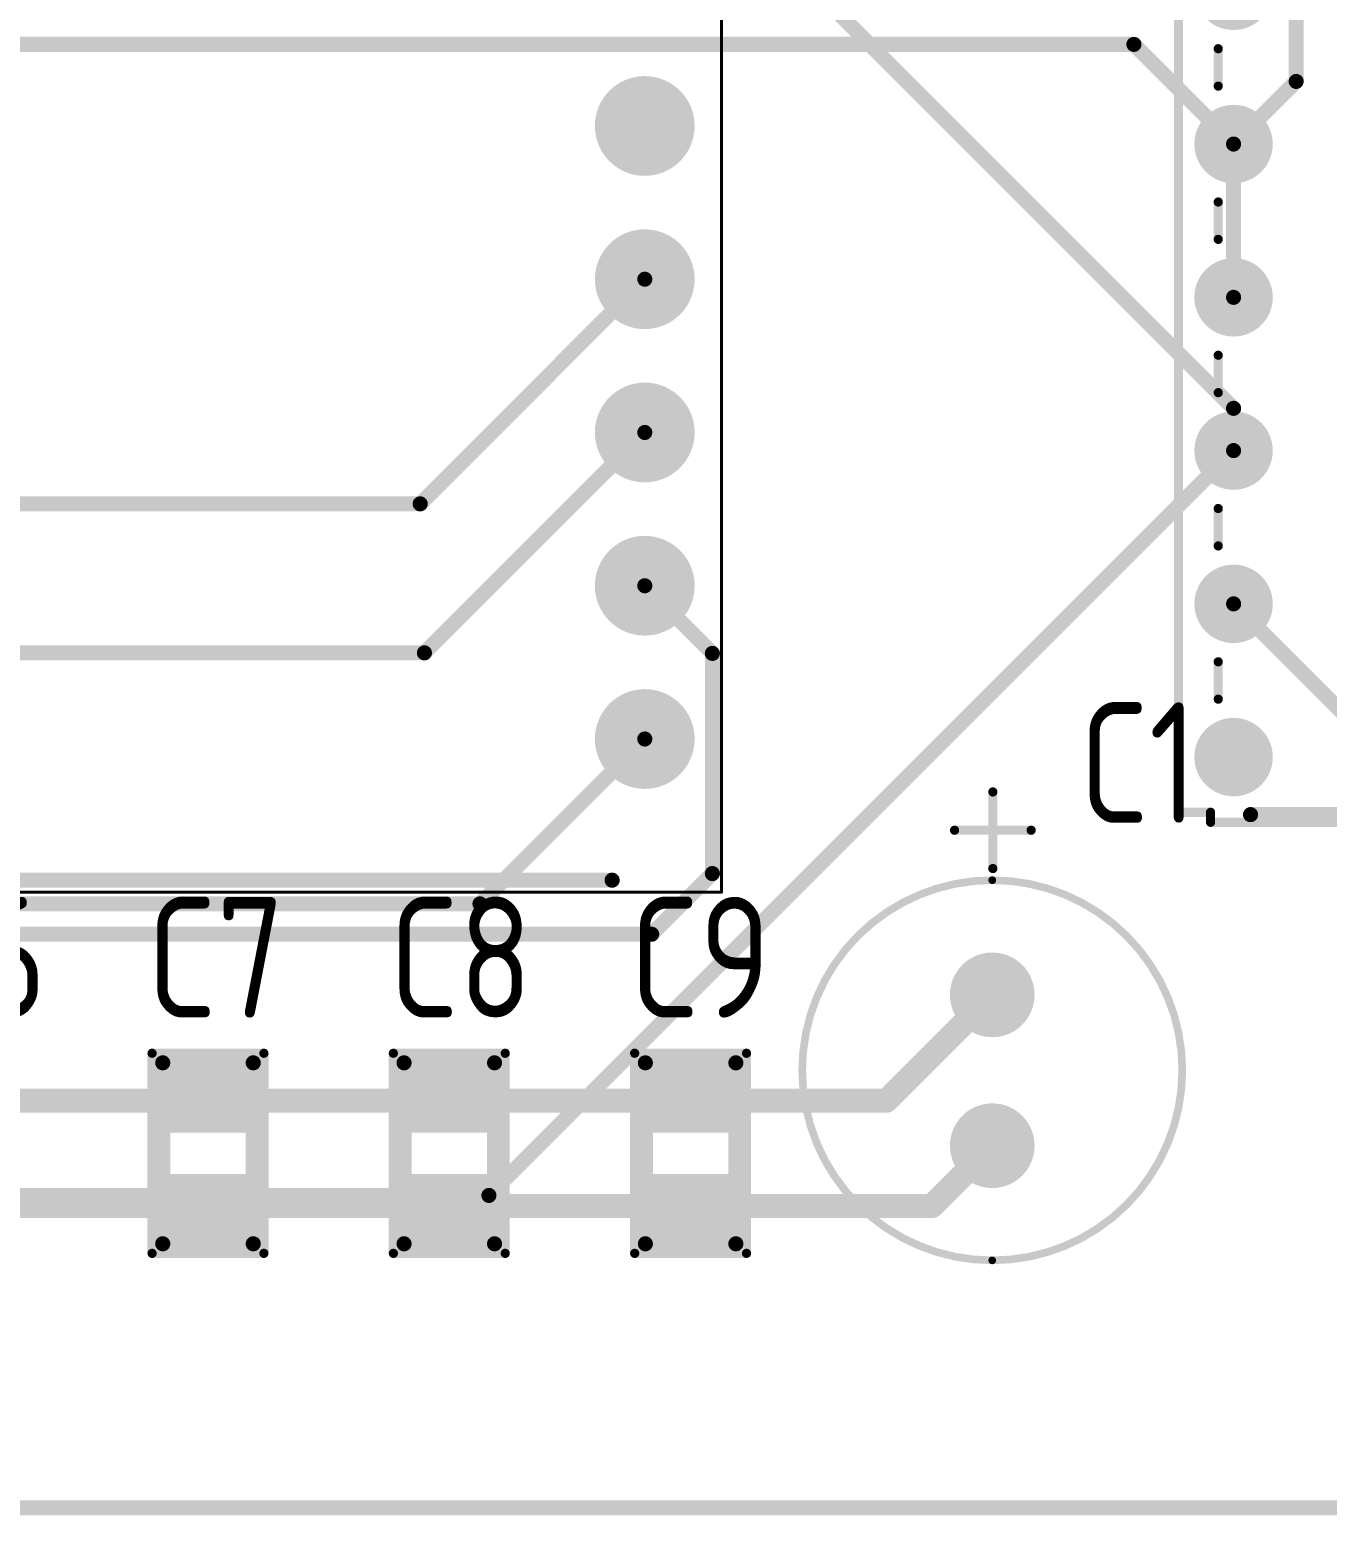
# Model space of a CAD drawing. Header units: millimetres. Extents: x 0 to 841, y 0 to 2540.
# Drawn here: x 156.04 to 177.55, y 59.87 to 84.49 of the extents above; entities that cross this region are included whole.
import ezdxf

# ---------------------------------------------------------------- set-up
doc = ezdxf.new("R2010")
doc.units = ezdxf.units.MM
for name, color, linetype in [('BottomLayer', 5, 'Continuous'), ('BottomSolder', 6, 'Continuous'), ('Mechanical13', 56, 'Continuous'), ('Mechanical15', 56, 'Continuous'), ('MultiLayer', 9, 'Continuous'), ('PadHoleLayer', 156, 'Continuous'), ('TopLayer', 1, 'Continuous'), ('TopOverlay', 2, 'Continuous'), ('TopPaste', 8, 'Continuous'), ('TopSolder', 216, 'Continuous')]:
    doc.layers.add(name, color=color, linetype=linetype)
doc.styles.add('GOST type A', font='', dxfattribs={"height": 0.2})
doc.styles.get('GOST type A').set_extended_font_data('GOST type A')

# ---------------------------------------------------------------- blocks, each defined once
blk = doc.blocks.new('DIP_16_98')
at = {"layer": 'BottomLayer'}
h = blk.add_hatch(color=5, dxfattribs=at)
edge = h.paths.add_edge_path()
edge.add_arc((0, 0), 0.65, 0, 360)
h = blk.add_hatch(color=5, dxfattribs=at)
edge = h.paths.add_edge_path()
edge.add_arc((7.62, 0), 0.65, 0, 360)
h = blk.add_hatch(color=5, dxfattribs=at)
edge = h.paths.add_edge_path()
edge.add_arc((0, -2.54), 0.65, 0, 360)
h = blk.add_hatch(color=5, dxfattribs=at)
edge = h.paths.add_edge_path()
edge.add_arc((7.62, -2.54), 0.65, 0, 360)
h = blk.add_hatch(color=5, dxfattribs=at)
edge = h.paths.add_edge_path()
edge.add_arc((0, -5.08), 0.65, 0, 360)
h = blk.add_hatch(color=5, dxfattribs=at)
edge = h.paths.add_edge_path()
edge.add_arc((7.62, -5.08), 0.65, 0, 360)
h = blk.add_hatch(color=5, dxfattribs=at)
edge = h.paths.add_edge_path()
edge.add_arc((0, -7.62), 0.65, 0, 360)
h = blk.add_hatch(color=5, dxfattribs=at)
edge = h.paths.add_edge_path()
edge.add_arc((7.62, -7.62), 0.65, 0, 360)
h = blk.add_hatch(color=5, dxfattribs=at)
edge = h.paths.add_edge_path()
edge.add_arc((0, -10.16), 0.65, 0, 360)
h = blk.add_hatch(color=5, dxfattribs=at)
edge = h.paths.add_edge_path()
edge.add_arc((7.62, -10.16), 0.65, 0, 360)
h = blk.add_hatch(color=5, dxfattribs=at)
edge = h.paths.add_edge_path()
edge.add_arc((0, -12.7), 0.65, 0, 360)
h = blk.add_hatch(color=5, dxfattribs=at)
edge = h.paths.add_edge_path()
edge.add_arc((7.62, -12.7), 0.65, 0, 360)
h = blk.add_hatch(color=5, dxfattribs=at)
edge = h.paths.add_edge_path()
edge.add_arc((0, -15.24), 0.65, 0, 360)
h = blk.add_hatch(color=5, dxfattribs=at)
edge = h.paths.add_edge_path()
edge.add_arc((7.62, -15.24), 0.65, 0, 360)
h = blk.add_hatch(color=5, dxfattribs=at)
edge = h.paths.add_edge_path()
edge.add_arc((0, -17.78), 0.65, 0, 360)
h = blk.add_hatch(color=5, dxfattribs=at)
edge = h.paths.add_edge_path()
edge.add_arc((7.62, -17.78), 0.65, 0, 360)
at = {"layer": 'BottomSolder'}
h = blk.add_hatch(color=6, dxfattribs=at)
edge = h.paths.add_edge_path()
edge.add_arc((0, 0), 0.65, 0, 360)
h = blk.add_hatch(color=6, dxfattribs=at)
edge = h.paths.add_edge_path()
edge.add_arc((7.62, 0), 0.65, 0, 360)
h = blk.add_hatch(color=6, dxfattribs=at)
edge = h.paths.add_edge_path()
edge.add_arc((0, -2.54), 0.65, 0, 360)
h = blk.add_hatch(color=6, dxfattribs=at)
edge = h.paths.add_edge_path()
edge.add_arc((7.62, -2.54), 0.65, 0, 360)
h = blk.add_hatch(color=6, dxfattribs=at)
edge = h.paths.add_edge_path()
edge.add_arc((0, -5.08), 0.65, 0, 360)
h = blk.add_hatch(color=6, dxfattribs=at)
edge = h.paths.add_edge_path()
edge.add_arc((7.62, -5.08), 0.65, 0, 360)
h = blk.add_hatch(color=6, dxfattribs=at)
edge = h.paths.add_edge_path()
edge.add_arc((0, -7.62), 0.65, 0, 360)
h = blk.add_hatch(color=6, dxfattribs=at)
edge = h.paths.add_edge_path()
edge.add_arc((7.62, -7.62), 0.65, 0, 360)
h = blk.add_hatch(color=6, dxfattribs=at)
edge = h.paths.add_edge_path()
edge.add_arc((0, -10.16), 0.65, 0, 360)
h = blk.add_hatch(color=6, dxfattribs=at)
edge = h.paths.add_edge_path()
edge.add_arc((7.62, -10.16), 0.65, 0, 360)
h = blk.add_hatch(color=6, dxfattribs=at)
edge = h.paths.add_edge_path()
edge.add_arc((0, -12.7), 0.65, 0, 360)
h = blk.add_hatch(color=6, dxfattribs=at)
edge = h.paths.add_edge_path()
edge.add_arc((7.62, -12.7), 0.65, 0, 360)
h = blk.add_hatch(color=6, dxfattribs=at)
edge = h.paths.add_edge_path()
edge.add_arc((0, -15.24), 0.65, 0, 360)
h = blk.add_hatch(color=6, dxfattribs=at)
edge = h.paths.add_edge_path()
edge.add_arc((7.62, -15.24), 0.65, 0, 360)
h = blk.add_hatch(color=6, dxfattribs=at)
edge = h.paths.add_edge_path()
edge.add_arc((0, -17.78), 0.65, 0, 360)
h = blk.add_hatch(color=6, dxfattribs=at)
edge = h.paths.add_edge_path()
edge.add_arc((7.62, -17.78), 0.65, 0, 360)
at = {"layer": 'MultiLayer'}
h = blk.add_hatch(color=9, dxfattribs=at)
edge = h.paths.add_edge_path()
edge.add_arc((0, 0), 0.65, 0, 360)
h = blk.add_hatch(color=9, dxfattribs=at)
edge = h.paths.add_edge_path()
edge.add_arc((7.62, 0), 0.65, 0, 360)
h = blk.add_hatch(color=9, dxfattribs=at)
edge = h.paths.add_edge_path()
edge.add_arc((0, -2.54), 0.65, 0, 360)
h = blk.add_hatch(color=9, dxfattribs=at)
edge = h.paths.add_edge_path()
edge.add_arc((7.62, -2.54), 0.65, 0, 360)
h = blk.add_hatch(color=9, dxfattribs=at)
edge = h.paths.add_edge_path()
edge.add_arc((0, -5.08), 0.65, 0, 360)
h = blk.add_hatch(color=9, dxfattribs=at)
edge = h.paths.add_edge_path()
edge.add_arc((7.62, -5.08), 0.65, 0, 360)
h = blk.add_hatch(color=9, dxfattribs=at)
edge = h.paths.add_edge_path()
edge.add_arc((0, -7.62), 0.65, 0, 360)
h = blk.add_hatch(color=9, dxfattribs=at)
edge = h.paths.add_edge_path()
edge.add_arc((7.62, -7.62), 0.65, 0, 360)
h = blk.add_hatch(color=9, dxfattribs=at)
edge = h.paths.add_edge_path()
edge.add_arc((0, -10.16), 0.65, 0, 360)
h = blk.add_hatch(color=9, dxfattribs=at)
edge = h.paths.add_edge_path()
edge.add_arc((7.62, -10.16), 0.65, 0, 360)
h = blk.add_hatch(color=9, dxfattribs=at)
edge = h.paths.add_edge_path()
edge.add_arc((0, -12.7), 0.65, 0, 360)
h = blk.add_hatch(color=9, dxfattribs=at)
edge = h.paths.add_edge_path()
edge.add_arc((7.62, -12.7), 0.65, 0, 360)
h = blk.add_hatch(color=9, dxfattribs=at)
edge = h.paths.add_edge_path()
edge.add_arc((0, -15.24), 0.65, 0, 360)
h = blk.add_hatch(color=9, dxfattribs=at)
edge = h.paths.add_edge_path()
edge.add_arc((7.62, -15.24), 0.65, 0, 360)
h = blk.add_hatch(color=9, dxfattribs=at)
edge = h.paths.add_edge_path()
edge.add_arc((0, -17.78), 0.65, 0, 360)
h = blk.add_hatch(color=9, dxfattribs=at)
edge = h.paths.add_edge_path()
edge.add_arc((7.62, -17.78), 0.65, 0, 360)
at = {"layer": 'PadHoleLayer'}
h = blk.add_hatch(color=156, dxfattribs=at)
edge = h.paths.add_edge_path()
edge.add_arc((0, 0), 0.4, 0, 360)
h = blk.add_hatch(color=156, dxfattribs=at)
edge = h.paths.add_edge_path()
edge.add_arc((7.62, 0), 0.4, 0, 360)
h = blk.add_hatch(color=156, dxfattribs=at)
edge = h.paths.add_edge_path()
edge.add_arc((0, -2.54), 0.4, 0, 360)
h = blk.add_hatch(color=156, dxfattribs=at)
edge = h.paths.add_edge_path()
edge.add_arc((7.62, -2.54), 0.4, 0, 360)
h = blk.add_hatch(color=156, dxfattribs=at)
edge = h.paths.add_edge_path()
edge.add_arc((0, -5.08), 0.4, 0, 360)
h = blk.add_hatch(color=156, dxfattribs=at)
edge = h.paths.add_edge_path()
edge.add_arc((7.62, -5.08), 0.4, 0, 360)
h = blk.add_hatch(color=156, dxfattribs=at)
edge = h.paths.add_edge_path()
edge.add_arc((0, -7.62), 0.4, 0, 360)
h = blk.add_hatch(color=156, dxfattribs=at)
edge = h.paths.add_edge_path()
edge.add_arc((7.62, -7.62), 0.4, 0, 360)
h = blk.add_hatch(color=156, dxfattribs=at)
edge = h.paths.add_edge_path()
edge.add_arc((0, -10.16), 0.4, 0, 360)
h = blk.add_hatch(color=156, dxfattribs=at)
edge = h.paths.add_edge_path()
edge.add_arc((7.62, -10.16), 0.4, 0, 360)
h = blk.add_hatch(color=156, dxfattribs=at)
edge = h.paths.add_edge_path()
edge.add_arc((0, -12.7), 0.4, 0, 360)
h = blk.add_hatch(color=156, dxfattribs=at)
edge = h.paths.add_edge_path()
edge.add_arc((7.62, -12.7), 0.4, 0, 360)
h = blk.add_hatch(color=156, dxfattribs=at)
edge = h.paths.add_edge_path()
edge.add_arc((0, -15.24), 0.4, 0, 360)
h = blk.add_hatch(color=156, dxfattribs=at)
edge = h.paths.add_edge_path()
edge.add_arc((7.62, -15.24), 0.4, 0, 360)
h = blk.add_hatch(color=156, dxfattribs=at)
edge = h.paths.add_edge_path()
edge.add_arc((0, -17.78), 0.4, 0, 360)
h = blk.add_hatch(color=156, dxfattribs=at)
edge = h.paths.add_edge_path()
edge.add_arc((7.62, -17.78), 0.4, 0, 360)
at = {"layer": 'TopLayer'}
h = blk.add_hatch(color=1, dxfattribs=at)
edge = h.paths.add_edge_path()
edge.add_arc((0, 0), 0.65, 0, 360)
h = blk.add_hatch(color=1, dxfattribs=at)
edge = h.paths.add_edge_path()
edge.add_arc((7.62, 0), 0.65, 0, 360)
h = blk.add_hatch(color=1, dxfattribs=at)
edge = h.paths.add_edge_path()
edge.add_arc((0, -2.54), 0.65, 0, 360)
h = blk.add_hatch(color=1, dxfattribs=at)
edge = h.paths.add_edge_path()
edge.add_arc((7.62, -2.54), 0.65, 0, 360)
h = blk.add_hatch(color=1, dxfattribs=at)
edge = h.paths.add_edge_path()
edge.add_arc((0, -5.08), 0.65, 0, 360)
h = blk.add_hatch(color=1, dxfattribs=at)
edge = h.paths.add_edge_path()
edge.add_arc((7.62, -5.08), 0.65, 0, 360)
h = blk.add_hatch(color=1, dxfattribs=at)
edge = h.paths.add_edge_path()
edge.add_arc((0, -7.62), 0.65, 0, 360)
h = blk.add_hatch(color=1, dxfattribs=at)
edge = h.paths.add_edge_path()
edge.add_arc((7.62, -7.62), 0.65, 0, 360)
h = blk.add_hatch(color=1, dxfattribs=at)
edge = h.paths.add_edge_path()
edge.add_arc((0, -10.16), 0.65, 0, 360)
h = blk.add_hatch(color=1, dxfattribs=at)
edge = h.paths.add_edge_path()
edge.add_arc((7.62, -10.16), 0.65, 0, 360)
h = blk.add_hatch(color=1, dxfattribs=at)
edge = h.paths.add_edge_path()
edge.add_arc((0, -12.7), 0.65, 0, 360)
h = blk.add_hatch(color=1, dxfattribs=at)
edge = h.paths.add_edge_path()
edge.add_arc((7.62, -12.7), 0.65, 0, 360)
h = blk.add_hatch(color=1, dxfattribs=at)
edge = h.paths.add_edge_path()
edge.add_arc((0, -15.24), 0.65, 0, 360)
h = blk.add_hatch(color=1, dxfattribs=at)
edge = h.paths.add_edge_path()
edge.add_arc((7.62, -15.24), 0.65, 0, 360)
h = blk.add_hatch(color=1, dxfattribs=at)
edge = h.paths.add_edge_path()
edge.add_arc((0, -17.78), 0.65, 0, 360)
h = blk.add_hatch(color=1, dxfattribs=at)
edge = h.paths.add_edge_path()
edge.add_arc((7.62, -17.78), 0.65, 0, 360)
at = {"layer": 'TopSolder'}
h = blk.add_hatch(color=216, dxfattribs=at)
edge = h.paths.add_edge_path()
edge.add_arc((0, 0), 0.65, 0, 360)
h = blk.add_hatch(color=216, dxfattribs=at)
edge = h.paths.add_edge_path()
edge.add_arc((7.62, 0), 0.65, 0, 360)
h = blk.add_hatch(color=216, dxfattribs=at)
edge = h.paths.add_edge_path()
edge.add_arc((0, -2.54), 0.65, 0, 360)
h = blk.add_hatch(color=216, dxfattribs=at)
edge = h.paths.add_edge_path()
edge.add_arc((7.62, -2.54), 0.65, 0, 360)
h = blk.add_hatch(color=216, dxfattribs=at)
edge = h.paths.add_edge_path()
edge.add_arc((0, -5.08), 0.65, 0, 360)
h = blk.add_hatch(color=216, dxfattribs=at)
edge = h.paths.add_edge_path()
edge.add_arc((7.62, -5.08), 0.65, 0, 360)
h = blk.add_hatch(color=216, dxfattribs=at)
edge = h.paths.add_edge_path()
edge.add_arc((0, -7.62), 0.65, 0, 360)
h = blk.add_hatch(color=216, dxfattribs=at)
edge = h.paths.add_edge_path()
edge.add_arc((7.62, -7.62), 0.65, 0, 360)
h = blk.add_hatch(color=216, dxfattribs=at)
edge = h.paths.add_edge_path()
edge.add_arc((0, -10.16), 0.65, 0, 360)
h = blk.add_hatch(color=216, dxfattribs=at)
edge = h.paths.add_edge_path()
edge.add_arc((7.62, -10.16), 0.65, 0, 360)
h = blk.add_hatch(color=216, dxfattribs=at)
edge = h.paths.add_edge_path()
edge.add_arc((0, -12.7), 0.65, 0, 360)
h = blk.add_hatch(color=216, dxfattribs=at)
edge = h.paths.add_edge_path()
edge.add_arc((7.62, -12.7), 0.65, 0, 360)
h = blk.add_hatch(color=216, dxfattribs=at)
edge = h.paths.add_edge_path()
edge.add_arc((0, -15.24), 0.65, 0, 360)
h = blk.add_hatch(color=216, dxfattribs=at)
edge = h.paths.add_edge_path()
edge.add_arc((7.62, -15.24), 0.65, 0, 360)
h = blk.add_hatch(color=216, dxfattribs=at)
edge = h.paths.add_edge_path()
edge.add_arc((0, -17.78), 0.65, 0, 360)
h = blk.add_hatch(color=216, dxfattribs=at)
edge = h.paths.add_edge_path()
edge.add_arc((7.62, -17.78), 0.65, 0, 360)
at = {"layer": 'Mechanical13'}
blk.add_lwpolyline([(4.115, 0.826, -1), (3.505, 0.826)], format="xyb", dxfattribs=at)
for points in [[(3.505, 0.826, 1), (3.505, 0.826, 1)], [(4.115, 0.826, 1), (4.115, 0.826, 1)]]:
    blk.add_lwpolyline(points, format="xyb", close=True, dxfattribs=at)
at = {"layer": 'Mechanical15', "const_width": 0.152}
for points in [[(-0.914, -18.694), (-0.914, 0.914)], [(-0.914, 0.914), (-0.381, 0.914)], [(-0.381, 0.914), (-0.381, 1.079)], [(-0.381, 1.079), (8.001, 1.079)], [(8.001, 0.914), (8.001, 1.079)], [(8.001, 0.914), (8.534, 0.914)], [(8.534, -18.694), (8.534, 0.914)], [(-0.914, -18.694), (-0.381, -18.694)], [(-0.381, -18.86), (-0.381, -18.694)], [(8.001, -18.694), (8.534, -18.694)], [(8.001, -18.86), (8.001, -18.694)], [(-0.381, -18.86), (8.001, -18.86)]]:
    blk.add_lwpolyline(points, dxfattribs=at)
at = {"layer": 'Mechanical15', "const_width": 0.0762}
for points in [[(-0.952, 0.914, 1), (-0.876, 0.914, 1)], [(-0.952, 0.914, 1), (-0.876, 0.914, 1)], [(-0.419, 1.079, 1), (-0.343, 1.079, 1)], [(-0.419, 1.079, 1), (-0.343, 1.079, 1)], [(-0.419, 0.914, 1), (-0.343, 0.914, 1)], [(-0.419, 0.914, 1), (-0.343, 0.914, 1)], [(7.963, 1.079, 1), (8.039, 1.079, 1)], [(7.963, 1.079, 1), (8.039, 1.079, 1)], [(7.963, 0.914, 1), (8.039, 0.914, 1)], [(7.963, 0.914, 1), (8.039, 0.914, 1)], [(8.496, 0.914, 1), (8.573, 0.914, 1)], [(8.496, 0.914, 1), (8.573, 0.914, 1)], [(-0.952, -18.694, 1), (-0.876, -18.694, 1)], [(-0.952, -18.694, 1), (-0.876, -18.694, 1)], [(-0.419, -18.694, 1), (-0.343, -18.694, 1)], [(-0.419, -18.694, 1), (-0.343, -18.694, 1)], [(7.963, -18.694, 1), (8.039, -18.694, 1)], [(7.963, -18.694, 1), (8.039, -18.694, 1)], [(8.496, -18.694, 1), (8.573, -18.694, 1)], [(8.496, -18.694, 1), (8.573, -18.694, 1)], [(-0.419, -18.86, 1), (-0.343, -18.86, 1)], [(-0.419, -18.86, 1), (-0.343, -18.86, 1)], [(7.963, -18.86, 1), (8.039, -18.86, 1)], [(7.963, -18.86, 1), (8.039, -18.86, 1)]]:
    blk.add_lwpolyline(points, format="xyb", close=True, dxfattribs=at)
at = {"layer": 'TopOverlay'}
for points, const_width in [([(0.82, 0.952), (7.339, 0.952)], 0.25), ([(-0.254, -1.58), (-0.254, -0.993)], 0.152), ([(7.874, -1.58), (7.874, -0.96)], 0.152), ([(-0.254, -4.12), (-0.254, -3.5)], 0.152), ([(7.874, -4.12), (7.874, -3.5)], 0.152), ([(-0.254, -6.66), (-0.254, -6.04)], 0.152), ([(7.874, -6.66), (7.874, -6.04)], 0.152), ([(-0.254, -9.2), (-0.254, -8.58)], 0.152), ([(7.874, -9.2), (7.874, -8.58)], 0.152), ([(-0.254, -11.74), (-0.254, -11.12)], 0.152), ([(7.874, -11.74), (7.874, -11.12)], 0.152), ([(-0.254, -14.28), (-0.254, -13.66)], 0.152), ([(7.874, -14.28), (7.874, -13.66)], 0.152), ([(-0.254, -16.82), (-0.254, -16.2)], 0.152), ([(7.874, -16.82), (7.874, -16.2)], 0.152), ([(0.281, -18.733), (7.339, -18.733)], 0.25)]:
    blk.add_lwpolyline(points, dxfattribs=dict(at, const_width=const_width))
for points, const_width in [([(0.757, 0.952, 1), (0.882, 0.952, 1)], 0.125), ([(7.276, 0.952, 1), (7.401, 0.952, 1)], 0.125), ([(-0.292, -0.993, 1), (-0.216, -0.993, 1)], 0.0762), ([(7.836, -0.96, 1), (7.912, -0.96, 1)], 0.0762), ([(-0.292, -1.58, 1), (-0.216, -1.58, 1)], 0.0762), ([(7.836, -1.58, 1), (7.912, -1.58, 1)], 0.0762), ([(-0.292, -3.5, 1), (-0.216, -3.5, 1)], 0.0762), ([(7.836, -3.5, 1), (7.912, -3.5, 1)], 0.0762), ([(-0.292, -4.12, 1), (-0.216, -4.12, 1)], 0.0762), ([(7.836, -4.12, 1), (7.912, -4.12, 1)], 0.0762), ([(-0.292, -6.04, 1), (-0.216, -6.04, 1)], 0.0762), ([(7.836, -6.04, 1), (7.912, -6.04, 1)], 0.0762), ([(-0.292, -6.66, 1), (-0.216, -6.66, 1)], 0.0762), ([(7.836, -6.66, 1), (7.912, -6.66, 1)], 0.0762), ([(-0.292, -8.58, 1), (-0.216, -8.58, 1)], 0.0762), ([(7.836, -8.58, 1), (7.912, -8.58, 1)], 0.0762), ([(-0.292, -9.2, 1), (-0.216, -9.2, 1)], 0.0762), ([(7.836, -9.2, 1), (7.912, -9.2, 1)], 0.0762), ([(-0.292, -11.12, 1), (-0.216, -11.12, 1)], 0.0762), ([(7.836, -11.12, 1), (7.912, -11.12, 1)], 0.0762), ([(-0.292, -11.74, 1), (-0.216, -11.74, 1)], 0.0762), ([(7.836, -11.74, 1), (7.912, -11.74, 1)], 0.0762), ([(-0.292, -13.66, 1), (-0.216, -13.66, 1)], 0.0762), ([(7.836, -13.66, 1), (7.912, -13.66, 1)], 0.0762), ([(-0.292, -14.28, 1), (-0.216, -14.28, 1)], 0.0762), ([(7.836, -14.28, 1), (7.912, -14.28, 1)], 0.0762), ([(-0.292, -16.2, 1), (-0.216, -16.2, 1)], 0.0762), ([(7.836, -16.2, 1), (7.912, -16.2, 1)], 0.0762), ([(-0.292, -16.82, 1), (-0.216, -16.82, 1)], 0.0762), ([(7.836, -16.82, 1), (7.912, -16.82, 1)], 0.0762), ([(0.219, -18.733, 1), (0.344, -18.733, 1)], 0.125), ([(7.276, -18.733, 1), (7.401, -18.733, 1)], 0.125)]:
    blk.add_lwpolyline(points, format="xyb", close=True, dxfattribs=dict(at, const_width=const_width))
blk.add_text('*', height=1.27, dxfattribs=at).set_placement((-0.318, 0.787))
blk = doc.blocks.new('DIP_40_111')
at = {"layer": 'BottomLayer'}
h = blk.add_hatch(color=5, dxfattribs=at)
edge = h.paths.add_edge_path()
edge.add_arc((15.24, -38.1), 0.725, 0, 360)
h = blk.add_hatch(color=5, dxfattribs=at)
edge = h.paths.add_edge_path()
edge.add_arc((15.24, -40.64), 0.725, 0, 360)
h = blk.add_hatch(color=5, dxfattribs=at)
edge = h.paths.add_edge_path()
edge.add_arc((15.24, -43.18), 0.725, 0, 360)
h = blk.add_hatch(color=5, dxfattribs=at)
edge = h.paths.add_edge_path()
edge.add_arc((15.24, -45.72), 0.725, 0, 360)
h = blk.add_hatch(color=5, dxfattribs=at)
edge = h.paths.add_edge_path()
edge.add_arc((15.24, -48.26), 0.725, 0, 360)
at = {"layer": 'BottomSolder'}
h = blk.add_hatch(color=6, dxfattribs=at)
edge = h.paths.add_edge_path()
edge.add_arc((15.24, -38.1), 0.827, 0, 360)
h = blk.add_hatch(color=6, dxfattribs=at)
edge = h.paths.add_edge_path()
edge.add_arc((15.24, -40.64), 0.827, 0, 360)
h = blk.add_hatch(color=6, dxfattribs=at)
edge = h.paths.add_edge_path()
edge.add_arc((15.24, -43.18), 0.827, 0, 360)
h = blk.add_hatch(color=6, dxfattribs=at)
edge = h.paths.add_edge_path()
edge.add_arc((15.24, -45.72), 0.827, 0, 360)
h = blk.add_hatch(color=6, dxfattribs=at)
edge = h.paths.add_edge_path()
edge.add_arc((15.24, -48.26), 0.827, 0, 360)
at = {"layer": 'MultiLayer'}
h = blk.add_hatch(color=9, dxfattribs=at)
edge = h.paths.add_edge_path()
edge.add_arc((15.24, -38.1), 0.725, 0, 360)
h = blk.add_hatch(color=9, dxfattribs=at)
edge = h.paths.add_edge_path()
edge.add_arc((15.24, -40.64), 0.725, 0, 360)
h = blk.add_hatch(color=9, dxfattribs=at)
edge = h.paths.add_edge_path()
edge.add_arc((15.24, -43.18), 0.725, 0, 360)
h = blk.add_hatch(color=9, dxfattribs=at)
edge = h.paths.add_edge_path()
edge.add_arc((15.24, -45.72), 0.725, 0, 360)
h = blk.add_hatch(color=9, dxfattribs=at)
edge = h.paths.add_edge_path()
edge.add_arc((15.24, -48.26), 0.725, 0, 360)
at = {"layer": 'PadHoleLayer'}
h = blk.add_hatch(color=156, dxfattribs=at)
edge = h.paths.add_edge_path()
edge.add_arc((15.24, -38.1), 0.45, 0, 360)
h = blk.add_hatch(color=156, dxfattribs=at)
edge = h.paths.add_edge_path()
edge.add_arc((15.24, -40.64), 0.45, 0, 360)
h = blk.add_hatch(color=156, dxfattribs=at)
edge = h.paths.add_edge_path()
edge.add_arc((15.24, -43.18), 0.45, 0, 360)
h = blk.add_hatch(color=156, dxfattribs=at)
edge = h.paths.add_edge_path()
edge.add_arc((15.24, -45.72), 0.45, 0, 360)
h = blk.add_hatch(color=156, dxfattribs=at)
edge = h.paths.add_edge_path()
edge.add_arc((15.24, -48.26), 0.45, 0, 360)
at = {"layer": 'TopLayer'}
h = blk.add_hatch(color=1, dxfattribs=at)
edge = h.paths.add_edge_path()
edge.add_arc((15.24, -38.1), 0.725, 0, 360)
h = blk.add_hatch(color=1, dxfattribs=at)
edge = h.paths.add_edge_path()
edge.add_arc((15.24, -40.64), 0.725, 0, 360)
h = blk.add_hatch(color=1, dxfattribs=at)
edge = h.paths.add_edge_path()
edge.add_arc((15.24, -43.18), 0.725, 0, 360)
h = blk.add_hatch(color=1, dxfattribs=at)
edge = h.paths.add_edge_path()
edge.add_arc((15.24, -45.72), 0.725, 0, 360)
h = blk.add_hatch(color=1, dxfattribs=at)
edge = h.paths.add_edge_path()
edge.add_arc((15.24, -48.26), 0.725, 0, 360)
at = {"layer": 'TopSolder'}
h = blk.add_hatch(color=216, dxfattribs=at)
edge = h.paths.add_edge_path()
edge.add_arc((15.24, -38.1), 0.827, 0, 360)
h = blk.add_hatch(color=216, dxfattribs=at)
edge = h.paths.add_edge_path()
edge.add_arc((15.24, -40.64), 0.827, 0, 360)
h = blk.add_hatch(color=216, dxfattribs=at)
edge = h.paths.add_edge_path()
edge.add_arc((15.24, -43.18), 0.827, 0, 360)
h = blk.add_hatch(color=216, dxfattribs=at)
edge = h.paths.add_edge_path()
edge.add_arc((15.24, -45.72), 0.827, 0, 360)
h = blk.add_hatch(color=216, dxfattribs=at)
edge = h.paths.add_edge_path()
edge.add_arc((15.24, -48.26), 0.827, 0, 360)
at = {"layer": 'Mechanical15', "const_width": 0.05}
for points in [[(16.51, -50.8), (16.51, 2.218)], [(-1.274, -50.8), (16.51, -50.8)]]:
    blk.add_lwpolyline(points, dxfattribs=at)
at = {"layer": 'Mechanical15', "const_width": 0.025}
blk.add_lwpolyline([(16.498, -50.8, 1), (16.523, -50.8, 1)], format="xyb", close=True, dxfattribs=at)
blk.add_lwpolyline([(16.498, -50.8, 1), (16.523, -50.8, 1)], format="xyb", close=True, dxfattribs=at)
at = {"layer": 'TopOverlay', "const_width": 0.25}
blk.add_lwpolyline([(0.476, -50.6), (14.7, -50.6)], dxfattribs=at)
at = {"layer": 'TopOverlay', "const_width": 0.125}
blk.add_lwpolyline([(14.637, -50.6, 1), (14.762, -50.6, 1)], format="xyb", close=True, dxfattribs=at)
blk = doc.blocks.new('CAP_0805_GRM_112')
at = {"layer": 'TopLayer'}
for points in [[(-1.404, 0.673), (-0.343, 0.673), (-0.343, -0.673), (-1.404, -0.673)], [(0.343, 0.673), (1.404, 0.673), (1.404, -0.673), (0.343, -0.673)]]:
    blk.add_hatch(color=1, dxfattribs=at).paths.add_polyline_path(points)
at = {"layer": 'TopPaste'}
for points in [[(-1.404, 0.673), (-0.343, 0.673), (-0.343, -0.673), (-1.404, -0.673)], [(0.343, 0.673), (1.404, 0.673), (1.404, -0.673), (0.343, -0.673)]]:
    blk.add_hatch(color=8, dxfattribs=at).paths.add_polyline_path(points)
at = {"layer": 'TopSolder'}
for points in [[(-1.404, 0.673), (-0.343, 0.673), (-0.343, -0.673), (-1.404, -0.673)], [(0.343, 0.673), (1.404, 0.673), (1.404, -0.673), (0.343, -0.673)]]:
    blk.add_hatch(color=216, dxfattribs=at).paths.add_polyline_path(points)
at = {"layer": 'Mechanical15', "const_width": 0.152}
for points in [[(-1.658, 0.927), (-1.658, -0.927)], [(-1.658, 0.927), (1.658, 0.927)], [(1.658, 0.927), (1.658, -0.927)], [(-1.658, -0.927), (1.658, -0.927)]]:
    blk.add_lwpolyline(points, dxfattribs=at)
at = {"layer": 'Mechanical15', "const_width": 0.0762}
for points in [[(-1.696, 0.927, 1), (-1.62, 0.927, 1)], [(-1.696, 0.927, 1), (-1.62, 0.927, 1)], [(1.62, 0.927, 1), (1.696, 0.927, 1)], [(1.62, 0.927, 1), (1.696, 0.927, 1)], [(-1.696, -0.927, 1), (-1.62, -0.927, 1)], [(-1.696, -0.927, 1), (-1.62, -0.927, 1)], [(1.62, -0.927, 1), (1.696, -0.927, 1)], [(1.62, -0.927, 1), (1.696, -0.927, 1)]]:
    blk.add_lwpolyline(points, format="xyb", close=True, dxfattribs=at)
at = {"layer": 'TopOverlay', "const_width": 0.25}
for points in [[(-1.5, 0.75), (-1.5, -0.75)], [(-1.5, 0.75), (1.5, 0.75)], [(1.5, 0.75), (1.5, -0.75)], [(-1.5, -0.75), (1.5, -0.75)]]:
    blk.add_lwpolyline(points, dxfattribs=at)
at = {"layer": 'TopOverlay', "const_width": 0.125}
for points in [[(-1.562, 0.75, 1), (-1.437, 0.75, 1)], [(-1.562, 0.75, 1), (-1.437, 0.75, 1)], [(1.437, 0.75, 1), (1.562, 0.75, 1)], [(1.437, 0.75, 1), (1.562, 0.75, 1)], [(-1.562, -0.75, 1), (-1.437, -0.75, 1)], [(-1.562, -0.75, 1), (-1.437, -0.75, 1)], [(1.437, -0.75, 1), (1.562, -0.75, 1)], [(1.437, -0.75, 1), (1.562, -0.75, 1)]]:
    blk.add_lwpolyline(points, format="xyb", close=True, dxfattribs=at)
blk = doc.blocks.new('CAP_0805_GRM_113')
at = {"layer": 'TopLayer'}
for points in [[(-1.404, 0.673), (-0.343, 0.673), (-0.343, -0.673), (-1.404, -0.673)], [(0.343, 0.673), (1.404, 0.673), (1.404, -0.673), (0.343, -0.673)]]:
    blk.add_hatch(color=1, dxfattribs=at).paths.add_polyline_path(points)
at = {"layer": 'TopPaste'}
for points in [[(-1.404, 0.673), (-0.343, 0.673), (-0.343, -0.673), (-1.404, -0.673)], [(0.343, 0.673), (1.404, 0.673), (1.404, -0.673), (0.343, -0.673)]]:
    blk.add_hatch(color=8, dxfattribs=at).paths.add_polyline_path(points)
at = {"layer": 'TopSolder'}
for points in [[(-1.404, 0.673), (-0.343, 0.673), (-0.343, -0.673), (-1.404, -0.673)], [(0.343, 0.673), (1.404, 0.673), (1.404, -0.673), (0.343, -0.673)]]:
    blk.add_hatch(color=216, dxfattribs=at).paths.add_polyline_path(points)
at = {"layer": 'Mechanical15', "const_width": 0.152}
for points in [[(-1.658, 0.927), (-1.658, -0.927)], [(-1.658, 0.927), (1.658, 0.927)], [(1.658, 0.927), (1.658, -0.927)], [(-1.658, -0.927), (1.658, -0.927)]]:
    blk.add_lwpolyline(points, dxfattribs=at)
at = {"layer": 'Mechanical15', "const_width": 0.0762}
for points in [[(-1.696, 0.927, 1), (-1.62, 0.927, 1)], [(-1.696, 0.927, 1), (-1.62, 0.927, 1)], [(1.62, 0.927, 1), (1.696, 0.927, 1)], [(1.62, 0.927, 1), (1.696, 0.927, 1)], [(-1.696, -0.927, 1), (-1.62, -0.927, 1)], [(-1.696, -0.927, 1), (-1.62, -0.927, 1)], [(1.62, -0.927, 1), (1.696, -0.927, 1)], [(1.62, -0.927, 1), (1.696, -0.927, 1)]]:
    blk.add_lwpolyline(points, format="xyb", close=True, dxfattribs=at)
at = {"layer": 'TopOverlay', "const_width": 0.25}
for points in [[(-1.5, 0.75), (-1.5, -0.75)], [(-1.5, 0.75), (1.5, 0.75)], [(1.5, 0.75), (1.5, -0.75)], [(-1.5, -0.75), (1.5, -0.75)]]:
    blk.add_lwpolyline(points, dxfattribs=at)
at = {"layer": 'TopOverlay', "const_width": 0.125}
for points in [[(-1.562, 0.75, 1), (-1.437, 0.75, 1)], [(-1.562, 0.75, 1), (-1.437, 0.75, 1)], [(1.437, 0.75, 1), (1.562, 0.75, 1)], [(1.437, 0.75, 1), (1.562, 0.75, 1)], [(-1.562, -0.75, 1), (-1.437, -0.75, 1)], [(-1.562, -0.75, 1), (-1.437, -0.75, 1)], [(1.437, -0.75, 1), (1.562, -0.75, 1)], [(1.437, -0.75, 1), (1.562, -0.75, 1)]]:
    blk.add_lwpolyline(points, format="xyb", close=True, dxfattribs=at)
blk = doc.blocks.new('CAP_0805_GRM_114')
at = {"layer": 'TopLayer'}
for points in [[(-1.404, 0.673), (-0.343, 0.673), (-0.343, -0.673), (-1.404, -0.673)], [(0.343, 0.673), (1.404, 0.673), (1.404, -0.673), (0.343, -0.673)]]:
    blk.add_hatch(color=1, dxfattribs=at).paths.add_polyline_path(points)
at = {"layer": 'TopPaste'}
for points in [[(-1.404, 0.673), (-0.343, 0.673), (-0.343, -0.673), (-1.404, -0.673)], [(0.343, 0.673), (1.404, 0.673), (1.404, -0.673), (0.343, -0.673)]]:
    blk.add_hatch(color=8, dxfattribs=at).paths.add_polyline_path(points)
at = {"layer": 'TopSolder'}
for points in [[(-1.404, 0.673), (-0.343, 0.673), (-0.343, -0.673), (-1.404, -0.673)], [(0.343, 0.673), (1.404, 0.673), (1.404, -0.673), (0.343, -0.673)]]:
    blk.add_hatch(color=216, dxfattribs=at).paths.add_polyline_path(points)
at = {"layer": 'Mechanical15', "const_width": 0.152}
for points in [[(-1.658, 0.927), (-1.658, -0.927)], [(-1.658, 0.927), (1.658, 0.927)], [(1.658, 0.927), (1.658, -0.927)], [(-1.658, -0.927), (1.658, -0.927)]]:
    blk.add_lwpolyline(points, dxfattribs=at)
at = {"layer": 'Mechanical15', "const_width": 0.0762}
for points in [[(-1.696, 0.927, 1), (-1.62, 0.927, 1)], [(-1.696, 0.927, 1), (-1.62, 0.927, 1)], [(1.62, 0.927, 1), (1.696, 0.927, 1)], [(1.62, 0.927, 1), (1.696, 0.927, 1)], [(-1.696, -0.927, 1), (-1.62, -0.927, 1)], [(-1.696, -0.927, 1), (-1.62, -0.927, 1)], [(1.62, -0.927, 1), (1.696, -0.927, 1)], [(1.62, -0.927, 1), (1.696, -0.927, 1)]]:
    blk.add_lwpolyline(points, format="xyb", close=True, dxfattribs=at)
at = {"layer": 'TopOverlay', "const_width": 0.25}
for points in [[(-1.5, 0.75), (-1.5, -0.75)], [(-1.5, 0.75), (1.5, 0.75)], [(1.5, 0.75), (1.5, -0.75)], [(-1.5, -0.75), (1.5, -0.75)]]:
    blk.add_lwpolyline(points, dxfattribs=at)
at = {"layer": 'TopOverlay', "const_width": 0.125}
for points in [[(-1.562, 0.75, 1), (-1.437, 0.75, 1)], [(-1.562, 0.75, 1), (-1.437, 0.75, 1)], [(1.437, 0.75, 1), (1.562, 0.75, 1)], [(1.437, 0.75, 1), (1.562, 0.75, 1)], [(-1.562, -0.75, 1), (-1.437, -0.75, 1)], [(-1.562, -0.75, 1), (-1.437, -0.75, 1)], [(1.437, -0.75, 1), (1.562, -0.75, 1)], [(1.437, -0.75, 1), (1.562, -0.75, 1)]]:
    blk.add_lwpolyline(points, format="xyb", close=True, dxfattribs=at)
blk = doc.blocks.new('PCAP_6_3X11THRU_ELECT_NCA_120')
at = {"layer": 'BottomLayer'}
h = blk.add_hatch(color=5, dxfattribs=at)
edge = h.paths.add_edge_path()
edge.add_arc((0, 0), 0.6, 0, 360)
h = blk.add_hatch(color=5, dxfattribs=at)
edge = h.paths.add_edge_path()
edge.add_arc((2.5, 0), 0.6, 0, 360)
at = {"layer": 'BottomSolder'}
h = blk.add_hatch(color=6, dxfattribs=at)
edge = h.paths.add_edge_path()
edge.add_arc((0, 0), 0.702, 0, 360)
h = blk.add_hatch(color=6, dxfattribs=at)
edge = h.paths.add_edge_path()
edge.add_arc((2.5, 0), 0.702, 0, 360)
at = {"layer": 'MultiLayer'}
h = blk.add_hatch(color=9, dxfattribs=at)
edge = h.paths.add_edge_path()
edge.add_arc((0, 0), 0.6, 0, 360)
h = blk.add_hatch(color=9, dxfattribs=at)
edge = h.paths.add_edge_path()
edge.add_arc((2.5, 0), 0.6, 0, 360)
at = {"layer": 'PadHoleLayer'}
h = blk.add_hatch(color=156, dxfattribs=at)
edge = h.paths.add_edge_path()
edge.add_arc((0, 0), 0.35, 0, 360)
h = blk.add_hatch(color=156, dxfattribs=at)
edge = h.paths.add_edge_path()
edge.add_arc((2.5, 0), 0.35, 0, 360)
at = {"layer": 'TopLayer'}
h = blk.add_hatch(color=1, dxfattribs=at)
edge = h.paths.add_edge_path()
edge.add_arc((0, 0), 0.6, 0, 360)
h = blk.add_hatch(color=1, dxfattribs=at)
edge = h.paths.add_edge_path()
edge.add_arc((2.5, 0), 0.6, 0, 360)
at = {"layer": 'TopSolder'}
h = blk.add_hatch(color=216, dxfattribs=at)
edge = h.paths.add_edge_path()
edge.add_arc((0, 0), 0.702, 0, 360)
h = blk.add_hatch(color=216, dxfattribs=at)
edge = h.paths.add_edge_path()
edge.add_arc((2.5, 0), 0.702, 0, 360)
at = {"layer": 'TopOverlay'}
for points, const_width in [([(4.4, 0, 1), (-1.9, 0, 1)], 0.127), ([(5.19, 0.625, 1), (5.266, 0.625, 1)], 0.0762), ([(-1.932, 0, 1), (-1.868, 0, 1)], 0.0635), ([(4.368, 0, 1), (4.432, 0, 1)], 0.0635), ([(4.555, -0.01, 1), (4.631, -0.01, 1)], 0.0762), ([(5.825, -0.01, 1), (5.901, -0.01, 1)], 0.0762), ([(5.19, -0.645, 1), (5.266, -0.645, 1)], 0.0762)]:
    blk.add_lwpolyline(points, format="xyb", close=True, dxfattribs=dict(at, const_width=const_width))
at = {"layer": 'TopOverlay', "const_width": 0.152}
for points in [[(5.228, 0.625), (5.228, -0.645)], [(4.593, -0.01), (5.863, -0.01)]]:
    blk.add_lwpolyline(points, dxfattribs=at)

msp = doc.modelspace()

# ---------------------------------------------------------------- linework, layer by layer
at = {"layer": 'BottomLayer', "const_width": 0.25}
for points in [[(98.613, 84.252), (174.348, 84.252)], [(174.348, 84.252), (176, 82.6)], [(162.517, 76.637), (166.24, 80.36)], [(162.588, 74.168), (166.24, 77.82)], [(163.656, 65.176), (176, 77.52)], [(135.337, 76.637), (162.517, 76.637)], [(166.24, 75.28), (167.361, 74.159)], [(176, 74.98), (179.581, 71.399)], [(147.333, 74.168), (162.588, 74.168)], [(167.361, 70.51), (167.361, 74.159)], [(163.508, 70.008), (166.24, 72.74)], [(166.354, 69.504), (167.361, 70.51)], [(139.867, 70.008), (163.508, 70.008)], [(141.081, 69.504), (166.354, 69.504)], [(149.63, 65.176), (163.656, 65.176)]]:
    msp.add_lwpolyline(points, dxfattribs=at)
at = {"layer": 'BottomLayer', "const_width": 0.125}
for points in [[(174.286, 84.252, 1), (174.411, 84.252, 1)], [(174.286, 84.252, 1), (174.411, 84.252, 1)], [(175.938, 82.6, 1), (176.063, 82.6, 1)], [(166.178, 80.36, 1), (166.303, 80.36, 1)], [(166.178, 77.82, 1), (166.303, 77.82, 1)], [(175.938, 77.52, 1), (176.063, 77.52, 1)], [(162.455, 76.637, 1), (162.58, 76.637, 1)], [(162.455, 76.637, 1), (162.58, 76.637, 1)], [(166.178, 75.28, 1), (166.303, 75.28, 1)], [(175.938, 74.98, 1), (176.063, 74.98, 1)], [(162.525, 74.168, 1), (162.65, 74.168, 1)], [(162.525, 74.168, 1), (162.65, 74.168, 1)], [(167.298, 74.159, 1), (167.423, 74.159, 1)], [(167.298, 74.159, 1), (167.423, 74.159, 1)], [(166.178, 72.74, 1), (166.303, 72.74, 1)], [(167.298, 70.51, 1), (167.423, 70.51, 1)], [(167.298, 70.51, 1), (167.423, 70.51, 1)], [(163.446, 70.008, 1), (163.571, 70.008, 1)], [(163.446, 70.008, 1), (163.571, 70.008, 1)], [(166.292, 69.504, 1), (166.417, 69.504, 1)], [(166.292, 69.504, 1), (166.417, 69.504, 1)], [(163.594, 65.176, 1), (163.719, 65.176, 1)], [(163.594, 65.176, 1), (163.719, 65.176, 1)]]:
    msp.add_lwpolyline(points, format="xyb", close=True, dxfattribs=at)
at = {"layer": 'TopLayer'}
for points, const_width in [([(177.038, 83.638), (177.038, 103.022)], 0.25), ([(166.24, 87.98), (176, 78.22)], 0.25), ([(176, 82.6), (177.038, 83.638)], 0.25), ([(176, 80.06), (176, 82.6)], 0.25), ([(176, 77.52), (176, 78.22)], 0.25), ([(170.247, 66.747), (172, 68.5)], 0.4), ([(155, 66.747), (159, 66.747)], 0.4), ([(159, 66.747), (163, 66.747)], 0.4), ([(163, 66.747), (167, 66.747)], 0.4), ([(167, 66.747), (170.247, 66.747)], 0.4), ([(171, 65), (172, 66)], 0.4), ([(155, 65), (159, 65)], 0.4), ([(159, 65), (163, 65)], 0.4), ([(163, 65), (167, 65)], 0.4), ([(167, 65), (171, 65)], 0.4)]:
    msp.add_lwpolyline(points, dxfattribs=dict(at, const_width=const_width))
for points, const_width in [([(176.976, 83.638, 1), (177.1, 83.638, 1)], 0.125), ([(176.976, 83.638, 1), (177.1, 83.638, 1)], 0.125), ([(175.938, 82.6, 1), (176.063, 82.6, 1)], 0.125), ([(175.938, 82.6, 1), (176.063, 82.6, 1)], 0.125), ([(175.938, 80.06, 1), (176.063, 80.06, 1)], 0.125), ([(175.938, 78.22, 1), (176.063, 78.22, 1)], 0.125), ([(175.938, 78.22, 1), (176.063, 78.22, 1)], 0.125), ([(175.938, 77.52, 1), (176.063, 77.52, 1)], 0.125), ([(171.9, 68.5, 1), (172.1, 68.5, 1)], 0.2), ([(158.9, 66.747, 1), (159.1, 66.747, 1)], 0.2), ([(158.9, 66.747, 1), (159.1, 66.747, 1)], 0.2), ([(162.9, 66.747, 1), (163.1, 66.747, 1)], 0.2), ([(162.9, 66.747, 1), (163.1, 66.747, 1)], 0.2), ([(166.9, 66.747, 1), (167.1, 66.747, 1)], 0.2), ([(166.9, 66.747, 1), (167.1, 66.747, 1)], 0.2), ([(170.147, 66.747, 1), (170.347, 66.747, 1)], 0.2), ([(170.147, 66.747, 1), (170.347, 66.747, 1)], 0.2), ([(171.9, 66, 1), (172.1, 66, 1)], 0.2), ([(158.9, 65, 1), (159.1, 65, 1)], 0.2), ([(158.9, 65, 1), (159.1, 65, 1)], 0.2), ([(162.9, 65, 1), (163.1, 65, 1)], 0.2), ([(162.9, 65, 1), (163.1, 65, 1)], 0.2), ([(166.9, 65, 1), (167.1, 65, 1)], 0.2), ([(166.9, 65, 1), (167.1, 65, 1)], 0.2), ([(170.9, 65, 1), (171.1, 65, 1)], 0.2), ([(170.9, 65, 1), (171.1, 65, 1)], 0.2)]:
    msp.add_lwpolyline(points, format="xyb", close=True, dxfattribs=dict(at, const_width=const_width))
at = {"layer": 'TopOverlay', "const_width": 0.25}
msp.add_lwpolyline([(40, 60), (195, 60)], dxfattribs=at)

# ---------------------------------------------------------------- block references
for name, p in [('DIP_40_111', (151, 121)), ('DIP_16_98', (176, 90.22))]:
    msp.add_blockref(name, p)
at = {"rotation": 90}
for name, p in [('PCAP_6_3X11THRU_ELECT_NCA_120', (172, 66)), ('CAP_0805_GRM_114', (159, 65.874)), ('CAP_0805_GRM_113', (163, 65.874)), ('CAP_0805_GRM_112', (167, 65.874))]:
    msp.add_blockref(name, p, dxfattribs=at)

# ---------------------------------------------------------------- texts
at = {"layer": 'TopOverlay', "style": 'GOST type A'}
for s, p in [('C1', (173.441, 71.348)), ('C6', (154, 68.123)), ('C7', (157.988, 68.123)), ('C8', (162.001, 68.123)), ('C9', (165.989, 68.123))]:
    msp.add_text(s, height=2, dxfattribs=at).set_placement(p)

doc.saveas('drawing.dxf')
